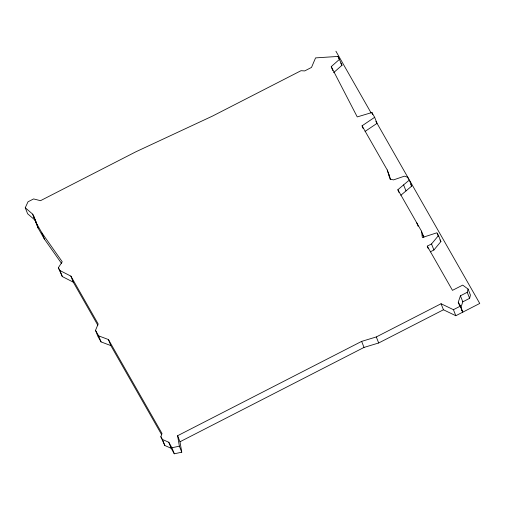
<?xml version="1.0" encoding="UTF-8"?>
<svg xmlns="http://www.w3.org/2000/svg" width="505" height="505" viewBox="0 0 505 505"><rect width="100%" height="100%" fill="white"/><g stroke="black" fill="none" stroke-linecap="round" stroke-linejoin="round"><path stroke-width="0.76" d="M460.882 307.564L462.814 301.826L469.625 298.335L467.239 292.3L468.059 289.043L462.7 285.11L452.474 290.35L427.268 246.143L431.522 243.959L438.51 235.545L436.939 232.78L422.35 237.514L421.498 231.17L397.864 189.728L409.328 180.045L411.72 186.08L400.831 195.277M469.625 298.335L470.445 295.078L468.059 289.043M459.582 305.601L458.256 302.249L460.421 295.797L467.239 292.3M375.872 121.288L479.75 303.454L455.819 315.726L453.433 309.691L441.061 303.745L376.307 336.942L361.637 341.386L177.602 435.733L179.988 441.768L181.762 452.196L174.307 453.799L171.157 448.27L164.819 445.511L160.855 436.718L162.017 433.505L108.449 339.562L98.658 335.863L95.508 330.339L98.172 323.976L70.896 276.134L59.912 270.516L58.34 267.751L62.235 261.773L41.978 233.001L35.678 221.948L32.711 214.189L25.25 207.751L28.027 201.785L33.595 198.932L40.501 200.687L135.927 151.765L212.397 116.131L301.012 70.7L304.692 70.921L311.509 67.424L315.562 57.892L338.053 56.427L342.018 65.227L333.628 72.663M430.266 251.862L433.909 249.994L440.903 241.573L438.51 235.545M332.833 70.65L331.236 66.628L339.631 59.192M363.12 128.485L362.06 125.808L374.653 117.311L371.92 112.52L357.243 116.92L331.236 66.628M365.077 131.414L377.046 123.346L374.653 117.311M179.988 441.768L364.023 347.421L378.693 342.977L443.447 309.78L455.819 315.726M453.433 309.691L460.446 306.093L458.256 302.249M160.855 436.718L162.433 439.476L168.765 442.241L171.921 447.765L179.376 446.167L181.762 452.196M95.508 330.339L97.894 336.374L101.044 341.898L110.835 345.59L161.688 434.767M58.34 267.751L62.304 276.551L73.282 282.169L70.896 276.134M33.696 215.919L36.089 221.954L35.097 220.218L27.636 213.779L25.25 207.751M35.678 221.948L38.064 227.982L44.371 239.035L61.477 263.326M335.907 51.201L371.207 113.114M410.773 184.42L411.72 186.08M340.761 63.018L342.018 65.227M439.956 239.919L440.903 241.573M362.06 125.808L387.272 170.015L390.725 179.553M388.497 174.004L389.658 176.049M422.433 234.655L423.891 237.205L421.498 231.17M461.273 309.388L462.839 312.128L460.446 306.093M72.562 280.906L97.837 325.226M437.204 233.449L438.264 236.132M460.421 295.797L462.814 301.826M459.828 305.014L462.22 311.042M408.551 179.294L407.756 177.287L404.423 176.163L393.54 179.894L390.037 179.123L387.272 170.015M431.522 243.959L433.909 249.994M403.596 184.887L405.988 190.922M427.268 246.143L428.328 248.826M416.776 222.882L418.102 226.234M371.92 112.52L372.722 114.534M397.864 189.728L398.931 192.405M441.061 303.745L443.447 309.78M338.053 56.427L338.855 58.441M376.307 336.942L378.693 342.977M361.637 341.386L364.023 347.421M171.921 447.765L174.307 453.799M168.765 442.241L171.157 448.27M162.433 439.476L164.819 445.511M108.449 339.562L110.835 345.59M98.658 335.863L101.044 341.898M59.912 270.516L62.304 276.551M41.978 233.001L44.371 239.035M32.711 214.189L35.097 220.218M36.303 222.623L38.064 227.982M177.602 435.733L179.376 446.167"/></g></svg>
